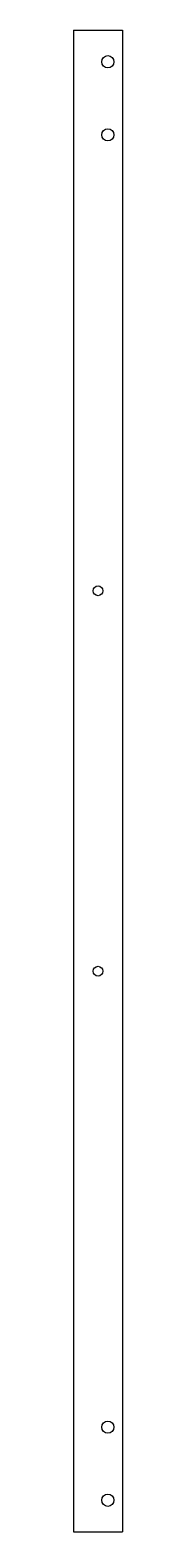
# Model space of a CAD drawing. Header units: millimetres. Extents: x -10 to 10, y 0 to 616.
import ezdxf

# ---------------------------------------------------------------- set-up
doc = ezdxf.new("R2010")
doc.units = ezdxf.units.MM

msp = doc.modelspace()

# ---------------------------------------------------------------- linework, layer by layer
at = {"color": 7, "linetype": 'Continuous', "lineweight": 25}
for p, q in [((-10, 616), (10, 616)), ((-10, 616), (-10, 0)), ((10, 616), (10, 0)), ((-10, 0), (10, 0))]:
    msp.add_line(p, q, dxfattribs=at)
for centre, radius in [((4, 603), 2.5), ((4, 573), 2.5), ((0, 386), 2), ((0, 230), 2), ((4, 43), 2.5), ((4, 13), 2.5)]:
    msp.add_circle(centre, radius, dxfattribs=at)

doc.saveas('drawing.dxf')
